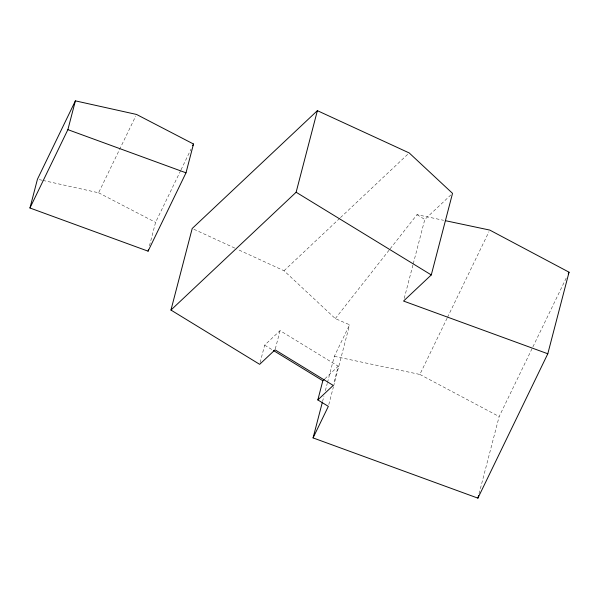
<?xml version="1.0" encoding="UTF-8"?>
<svg xmlns="http://www.w3.org/2000/svg" width="599" height="599" viewBox="0 0 599 599"><rect width="100%" height="100%" fill="white"/><g stroke="black" fill="none" stroke-linecap="round" stroke-linejoin="round"><path stroke-width="0.45" stroke-dasharray="3 2.25" d="M149.48 245.77L155.575 222.371L180.591 170.7M260.116 362.59L264.661 345.144L280.062 330.633L338.24 366.229L333.695 383.674M275.293 348.955L280.062 330.633M322.539 401.532L323.954 396.111M325.369 390.683L327.249 383.45M327.488 382.544L334.317 356.33L349.591 324.785L335.305 318.593L284.031 270.755L237.698 249.431M328.791 404.617L333.344 387.164M333.576 386.258L349.591 324.785M404.22 298.437L413.018 264.676M413.25 263.777L424.788 219.474L450.8 194.989M479.043 493.778L499.154 416.567L532.474 347.734M42.926 180.419L98.595 192.788L135.718 116.109M180.995 169.861L191.088 149.024M334.317 356.33L419.862 374.45L447.086 318.211M447.49 317.373L488.941 231.753M532.885 346.896L566.205 278.071M335.305 318.593L389.687 249.416M390.181 248.78L417.001 214.667L443.619 220.305M284.031 270.755L339.813 218.253M340.487 217.609L409.199 152.94M324.838 378.838L338.24 366.229M39.272 179.61L42.012 180.217M193.889 229.26L236.852 249.042M98.595 192.788L155.575 222.371M419.862 374.45L499.154 416.567M264.661 345.144L272.627 350.018M417.001 214.667L424.788 219.474"/><path stroke-width="0.9" d="M29.95 207.995L37.452 179.206L75.384 100.857L136.527 114.446L193.507 144.022L186.004 172.819L148.073 251.168L29.95 207.995L67.882 129.646L75.384 100.857M148.073 251.168L148.545 249.364M547.8 353.769L477.905 498.143L313.067 437.906L328.342 406.362L317.829 399.93L333.239 385.419L275.061 349.823L259.659 364.334L170.955 310.057L192.204 228.489L317.38 110.665L409.199 152.94L452.53 193.357L431.287 274.934L403.539 301.05L547.8 353.769L569.05 272.193L489.757 230.076L445.626 220.732M170.955 310.057L296.131 192.242L317.38 110.665M317.829 399.93L322.831 380.732L324.171 379.474M313.067 437.906L322.307 402.438M477.905 498.143L478.586 495.523M192.698 145.692L193.507 144.022M568.234 273.87L569.05 272.193M67.882 129.646L186.004 172.819M296.131 192.242L431.287 274.934M273.429 350.505L322.831 380.732"/></g></svg>
